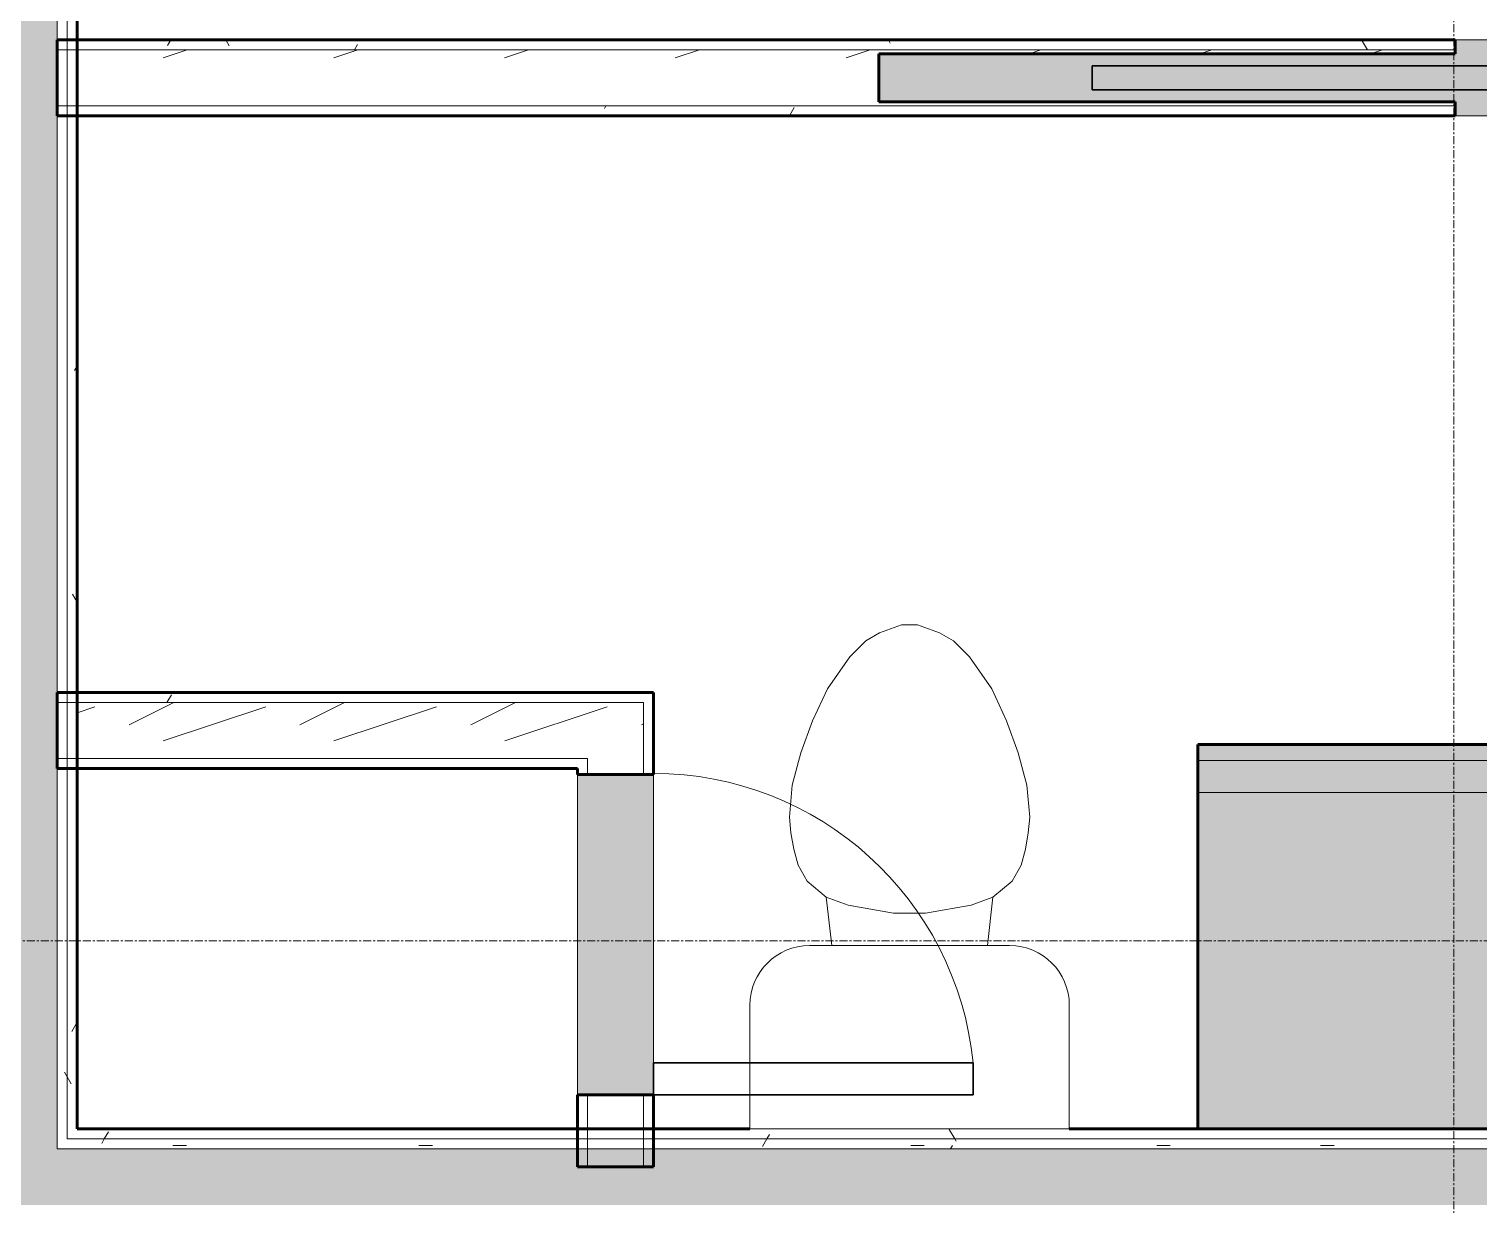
# Model space of a CAD drawing. Header units: inches. Extents: x -4061 to -1937, y 9836 to 11171.
# Drawn here: x -2916.3 to -2825.8, y 10450.7 to 10524.1 of the extents above; entities that cross this region are included whole.
import ezdxf

# ---------------------------------------------------------------- set-up
doc = ezdxf.new("R2010")
doc.units = ezdxf.units.IN
doc.header["$MEASUREMENT"] = 0
doc.linetypes.add('Grid Line 1_2_', pattern=[0.875, 0.5, -0.125, 0.125, -0.125])
for name, color, linetype, lineweight in [('0-1', 7, 'Continuous', 5), ('0-2', 250, 'Continuous', 9), ('A-DOOR-1', 250, 'Continuous', 9), ('A-DOOR-2', 50, 'Continuous', 30), ('A-WALL', 113, 'Continuous', 18), ('A-WALL-1', 8, 'Continuous', 5), ('A-WALL-2', 10, 'Continuous', 60), ('A-WALL-3', 7, 'Continuous', 18), ('A-WALL-PATT-1', 250, 'Continuous', 9), ('A-WALL-PATT-2', 253, 'Continuous', 9), ('A-WALL-PATT-4', 111, 'Continuous', 9), ('I-WALL-2', 2, 'Continuous', 60), ('P-SANR-FIXT-2', 250, 'Continuous', 9), ('Q-CASE-1', 9, 'Continuous', 9), ('Q-CASE-2', 10, 'Continuous', 60), ('Q-CASE-3', 250, 'Continuous', 9), ('S-GRID-1', 1, 'Grid Line 1_2_', 9)]:
    doc.layers.add(name, color=color, linetype=linetype, lineweight=lineweight)
pattern_1 = [(0, (-127.185, -364.175), (20.48, 5.12), [0.845, -14.515, 0.845, -14.515, -81.92]), (0, (-127.185, -364.175), (20.48, 5.12), [-30.72, 0.845, -29.875, 0.845, -14.515, -35.84]), (0, (-127.185, -364.175), (20.48, 5.12), [-76.8, 0.845, -9.395, 0.845, -24.755]), (120, (-119.505, -361.615), (-14.67405, 15.1762003), [0.845, -14.515, 0.845, -14.515, -81.92]), (120, (-119.505, -361.615), (-14.67405, 15.1762003), [-30.72, 0.845, -29.875, 0.845, -14.515, -35.84]), (120, (-119.505, -361.615), (-14.67405, 15.1762003), [-76.8, 0.845, -9.395, 0.845, -24.755]), (240, (-116.945, -351.375), (-5.80595, -20.2962003), [0.845, -14.515, 0.845, -14.515, -81.92]), (240, (-116.945, -351.375), (-5.80595, -20.2962003), [-30.72, 0.845, -29.875, 0.845, -14.515, -35.84]), (240, (-116.945, -351.375), (-5.80595, -20.2962003), [-76.8, 0.845, -9.395, 0.845, -24.755])]
pattern_2 = [(216.87, (-122.92, -353.513), (31.9871619, 21.32545714), [5.331, -47.981]), (206.565, (-116.522, -356.711), (-10.662476, -10.6620098), [11.921, -11.921]), (198.435, (-116.522, -362.043), (-21.3244936, -10.6625869), [6.744, -26.974])]
pattern_3 = [(161.57, (-126.865, -363.855), (-2.560496185, -0.000537386), [0, -18.214, 2.022, 0]), (18.43, (-127.505, -363.855), (-2.560496185, 0.000537386), [0, -18.214, 2.022, 0]), (108.43, (-126.865, -363.855), (1.27922091, -6.400876726), [6.07, -14.166]), (71.57, (-127.505, -363.855), (1.27922091, 6.400876726), [6.07, -14.166])]

# ---------------------------------------------------------------- blocks, each defined once
blk = doc.blocks.new('Pocket_Door_2385 - 34_ x 80_-1722096-ENLARGED RCP - 3RD FLOOR PLAN - WEST')
at = {"layer": 'A-DOOR-2'}
for p, q in [((-39.667, -0.75), (-39.667, 0.75)), ((-39.667, 0.75), (-5.667, 0.75)), ((-5.667, 0.75), (-5.667, -0.75)), ((-5.667, -0.75), (-39.667, -0.75))]:
    blk.add_line(p, q, dxfattribs=at)
blk = doc.blocks.new('Toilet-Domestic-3D - Toilet-Domestic-3D-1352612-ENLARGED RCP - 3RD FLOOR PLAN - WEST')
at = {"layer": 'P-SANR-FIXT-2'}
for p, q in [((-9.976, 19.476), (9.976, 19.476)), ((-9.976, 11.75), (-9.976, 19.476)), ((9.976, 19.476), (9.976, 11.75)), ((6.25, 8.024), (-6.25, 8.024)), ((-4.862, 8.024), (-5.209, 5)), ((4.862, 8.024), (5.209, 5)), ((-3.836, 5.5), (-5.209, 5)), ((-1, 6), (-3.836, 5.5)), ((1, 6), (-1, 6)), ((3.836, 5.5), (1, 6)), ((5.209, 5), (3.836, 5.5)), ((-5.209, 5), (-6.401, 4)), ((6.401, 4), (5.209, 5)), ((-6.401, 4), (-6.968, 3)), ((6.968, 3), (6.401, 4)), ((-6.968, 3), (-7.236, 2)), ((7.236, 2), (6.968, 3)), ((-7.236, 2), (-7.413, 0.996)), ((7.413, 0.996), (7.236, 2)), ((-7.413, 0.996), (-7.5, 0)), ((7.5, 0), (7.413, 0.996)), ((-7.5, 0), (-7.326, -1.992)), ((7.326, -1.992), (7.5, 0)), ((-7.326, -1.992), (-6.788, -4)), ((6.788, -4), (7.326, -1.992)), ((-6.788, -4), (-6.06, -6)), ((6.06, -6), (6.788, -4)), ((-6.06, -6), (-5.127, -8)), ((5.127, -8), (6.06, -6)), ((-5.127, -8), (-3.74, -10)), ((3.74, -10), (5.127, -8)), ((-3.74, -10), (-2.74, -11)), ((2.74, -11), (3.74, -10)), ((-2.74, -11), (-1.874, -11.5)), ((-1.874, -11.5), (-0.5, -12)), ((0.5, -12), (1.874, -11.5)), ((1.874, -11.5), (2.74, -11)), ((-0.5, -12), (0.5, -12))]:
    blk.add_line(p, q, dxfattribs=at)
for centre, start, end in [((-6.25, 11.75), 180, 270), ((6.25, 11.75), 270, 360)]:
    blk.add_arc(centre, 3.726, start, end, dxfattribs=at)
blk = doc.blocks.new('OD_CW_Base Cabinet - OD_CW_Base Cabinet-1913675-ENLARGED RCP - 3RD FLOOR PLAN - WEST')
at = {"layer": 'Q-CASE-1'}
for points in [[(0.738, 3), (59.138, 3), (59.138, 24), (0.738, 24), (0.738, 6.562)], [(59.138, 1), (59.138, 3), (0.738, 3), (0.738, 1), (23.996, 1)], [(23.996, 0), (59.138, 0), (59.138, 1), (0.738, 1), (0.738, 0), (8.667, 0)]]:
    blk.add_hatch(color=256, dxfattribs=at).paths.add_polyline_path(points, flags=0)
at = {"layer": 'Q-CASE-2'}
for p, q in [((59.138, 24), (0.738, 24)), ((0.738, 24), (0.738, 0)), ((59.138, 0), (59.138, 24)), ((0.738, 0), (59.138, 0))]:
    blk.add_line(p, q, dxfattribs=at)
at = {"layer": 'Q-CASE-3'}
for p, q in [((0.738, 24), (0.738, 3)), ((0.738, 24), (59.138, 24)), ((59.138, 3), (59.138, 24)), ((0.738, 3), (0.738, 1)), ((0.738, 3), (59.138, 3)), ((59.138, 1), (59.138, 3)), ((0.738, 1), (0.738, 0)), ((0.738, 1), (59.138, 1)), ((0.738, 1), (59.138, 1)), ((59.138, 0), (59.138, 1)), ((0.738, 0), (59.138, 0))]:
    blk.add_line(p, q, dxfattribs=at)
blk = doc.blocks.new('Single-Flush - CLOSET-1720159-ENLARGED RCP - 3RD FLOOR PLAN - WEST')
at = {"layer": 'A-DOOR-1'}
blk.add_arc((10, 2.375), 20.067, 95.72006, 180, dxfattribs=at)
at = {"layer": 'A-DOOR-2'}
for p, q in [((8, 2.375), (8, 22.342)), ((10, 22.342), (8, 22.342)), ((10, 2.375), (10, 22.342)), ((10, 2.375), (8, 2.375))]:
    blk.add_line(p, q, dxfattribs=at)
blk = doc.blocks.new('CTR - 1st Phase - Unit Layouts_rvt-1-ENLARGED RCP - 3RD FLOOR PLAN - WEST')
at = {"layer": 'A-WALL-1'}
for points in [[(-2793.247, 10518.7), (-2793.247, 10523.45), (-2827.247, 10523.45), (-2827.247, 10522.575), (-2863.247, 10522.575), (-2863.247, 10519.575), (-2827.247, 10519.575), (-2827.247, 10518.7), (-2798.401, 10518.7)], [(-2882.074, 10457.575), (-2877.324, 10457.575), (-2877.324, 10477.575), (-2882.074, 10477.575), (-2882.074, 10462.872)]]:
    blk.add_hatch(color=256, dxfattribs=at).paths.add_polyline_path(points, flags=0)
at = {"layer": 'A-WALL-PATT-1'}
h = blk.add_hatch(dxfattribs=at)
h.set_pattern_fill('FP_1', color=256, style=0, pattern_type=2)
h.set_pattern_definition(pattern_1)
h.paths.add_polyline_path([(-2793.247, 10522.825), (-2784.924, 10522.825), (-2784.924, 10523.45), (-2793.247, 10523.45)], flags=0)
h.paths.add_polyline_path([(-2859.717, 10522.825), (-2827.247, 10522.825), (-2827.247, 10523.45), (-2913.324, 10523.441), (-2913.324, 10522.825), (-2863.247, 10522.825)], flags=0)
h = blk.add_hatch(dxfattribs=at)
h.set_pattern_fill('FP_1', color=256, style=0, pattern_type=2)
h.set_pattern_definition(pattern_1)
h.paths.add_polyline_path([(-2784.924, 10518.7), (-2784.933, 10519.325), (-2793.247, 10519.325), (-2793.247, 10518.7)], flags=0)
h.paths.add_polyline_path([(-2827.247, 10518.7), (-2827.247, 10519.325), (-2913.324, 10519.316), (-2913.324, 10518.7), (-2859.624, 10518.7)], flags=0)
h = blk.add_hatch(dxfattribs=at)
h.set_pattern_fill('FP_1', color=256, style=0, pattern_type=2)
h.set_pattern_definition(pattern_1)
h.paths.add_polyline_path([(-2877.324, 10482.075), (-2877.324, 10482.7), (-2913.324, 10482.679), (-2913.324, 10482.075), (-2877.949, 10482.075)], flags=0)
h = blk.add_hatch(dxfattribs=at)
h.set_pattern_fill('FP_1', color=256, style=0, pattern_type=2)
h.set_pattern_definition(pattern_1)
h.paths.add_polyline_path([(-2882.074, 10477.95), (-2881.449, 10477.95), (-2881.449, 10478.575), (-2913.324, 10478.551), (-2913.324, 10477.95), (-2890.375, 10477.95)], flags=0)
at = {"layer": 'A-WALL-PATT-2'}
h = blk.add_hatch(dxfattribs=at)
h.set_pattern_fill('FP_2', color=256, style=0, pattern_type=2)
h.set_pattern_definition(pattern_2)
h.paths.add_polyline_path([(-2784.299, 10519.325), (-2784.299, 10522.825), (-2793.247, 10522.825), (-2793.247, 10519.325), (-2784.924, 10519.325)], flags=0)
h.paths.add_polyline_path([(-2893.849, 10519.325), (-2827.247, 10519.325), (-2827.247, 10519.575), (-2863.247, 10519.575), (-2863.247, 10522.575), (-2827.247, 10522.575), (-2827.247, 10522.825), (-2913.324, 10522.819), (-2913.324, 10519.325), (-2911.849, 10519.325)], flags=0)
h = blk.add_hatch(dxfattribs=at)
h.set_pattern_fill('FP_2', color=256, style=0, pattern_type=2)
h.set_pattern_definition(pattern_2)
h.paths.add_polyline_path([(-2913.324, 10478.575), (-2877.949, 10478.575), (-2877.949, 10482.075), (-2913.324, 10482.075), (-2913.324, 10481.943)], flags=0)
h = blk.add_hatch(dxfattribs=at)
h.set_pattern_fill('FP_2', color=256, style=0, pattern_type=2)
h.set_pattern_definition(pattern_2)
h.paths.add_polyline_path([(-2877.949, 10455.439), (-2877.949, 10457.575), (-2881.449, 10457.575), (-2881.449, 10455.439), (-2879.606, 10455.439)], flags=0)
h.paths.add_polyline_path([(-2878.127, 10477.575), (-2877.949, 10477.575), (-2877.949, 10478.575), (-2881.449, 10478.575), (-2881.449, 10477.575)], flags=0)
at = {"layer": 'A-WALL-2'}
for p, q in [((-2914.574, 10523.45), (-2827.247, 10523.45)), ((-2914.574, 10518.7), (-2914.574, 10523.45)), ((-2827.247, 10522.575), (-2863.247, 10522.575)), ((-2863.247, 10522.575), (-2863.247, 10519.575)), ((-2827.247, 10523.45), (-2827.247, 10522.575)), ((-2863.247, 10519.575), (-2827.247, 10519.575)), ((-2827.247, 10519.575), (-2827.247, 10518.7)), ((-2827.247, 10518.7), (-2914.574, 10518.7)), ((-2914.574, 10477.95), (-2914.574, 10482.7)), ((-2914.574, 10482.7), (-2877.324, 10482.7)), ((-2877.324, 10482.7), (-2877.324, 10482.075)), ((-2877.324, 10482.075), (-2877.324, 10477.95)), ((-2882.074, 10477.95), (-2914.574, 10477.95)), ((-2882.074, 10477.575), (-2882.074, 10477.95)), ((-2877.324, 10477.575), (-2882.074, 10477.575)), ((-2877.324, 10477.95), (-2877.324, 10477.575)), ((-2882.074, 10453.064), (-2882.074, 10457.575)), ((-2882.074, 10457.575), (-2877.324, 10457.575)), ((-2877.324, 10457.575), (-2877.324, 10453.064)), ((-2877.324, 10453.064), (-2882.074, 10453.064))]:
    blk.add_line(p, q, dxfattribs=at)
at = {"layer": 'A-WALL-3'}
for p, q in [((-2827.247, 10522.825), (-2914.574, 10522.825)), ((-2793.247, 10523.45), (-2827.247, 10523.45)), ((-2827.247, 10519.325), (-2914.574, 10519.325)), ((-2827.247, 10518.7), (-2793.247, 10518.7)), ((-2914.574, 10482.075), (-2877.949, 10482.075)), ((-2877.949, 10478.575), (-2877.949, 10482.075)), ((-2914.574, 10478.575), (-2881.449, 10478.575)), ((-2881.449, 10477.95), (-2881.449, 10478.575)), ((-2877.949, 10477.95), (-2877.949, 10478.575)), ((-2882.074, 10477.575), (-2882.074, 10457.575)), ((-2881.449, 10477.575), (-2881.449, 10477.95)), ((-2877.949, 10477.575), (-2877.949, 10477.95)), ((-2877.324, 10457.575), (-2877.324, 10477.575)), ((-2881.449, 10453.064), (-2881.449, 10457.575)), ((-2877.949, 10453.064), (-2877.949, 10457.575))]:
    blk.add_line(p, q, dxfattribs=at)
at = {"layer": '0-2'}
blk.add_blockref('Pocket_Door_2385 - 34_ x 80_-1722096-ENLARGED RCP - 3RD FLOOR PLAN - WEST', (-2810.247, 10521.075), dxfattribs=at)
for name, p, rotation in [('Toilet-Domestic-3D - Toilet-Domestic-3D-1352612-ENLARGED RCP - 3RD FLOOR PLAN - WEST', (-2861.324, 10474.916), 180), ('OD_CW_Base Cabinet - OD_CW_Base Cabinet-1913675-ENLARGED RCP - 3RD FLOOR PLAN - WEST', (-2784.186, 10479.439), 180), ('Single-Flush - CLOSET-1720159-ENLARGED RCP - 3RD FLOOR PLAN - WEST', (-2879.699, 10467.575), 269.999999999926)]:
    blk.add_blockref(name, p, dxfattribs=dict(at, rotation=rotation))
blk = doc.blocks.new('CTR - 1st Phase - Shell_rvt-1-ENLARGED RCP - 3RD FLOOR PLAN - WEST')
at = {"layer": 'S-GRID-1'}
for p, q in [((-2827.324, 9836.18), (-2827.324, 11138.351)), ((-1936.832, 10467.189), (-4027.878, 10467.189))]:
    blk.add_line(p, q, dxfattribs=at)

msp = doc.modelspace()

# ---------------------------------------------------------------- hatches: boundary and pattern name
at = {"layer": 'A-WALL-PATT-4'}
h = msp.add_hatch(dxfattribs=at)
h.set_pattern_fill('FP_4', color=256, style=0, pattern_type=2)
h.set_pattern_definition(pattern_3)
h.paths.add_polyline_path([(-2914.574, 10454.189), (-2914.574, 10843.414), (-2918.074, 10843.414), (-2918.074, 10454.189)], flags=0)
h = msp.add_hatch(dxfattribs=at)
h.set_pattern_fill('FP_1', color=256, style=0, pattern_type=2)
h.set_pattern_definition(pattern_1)
h.paths.add_polyline_path([(-2913.949, 10454.814), (-2913.949, 10645.427), (-2914.574, 10645.427), (-2914.574, 10454.814)], flags=0)
h.paths.add_polyline_path([(-2914.26, 10648.927), (-2913.949, 10648.927), (-2913.949, 10843.139), (-2914.574, 10843.139), (-2914.574, 10648.927)], flags=0)
h = msp.add_hatch(dxfattribs=at)
h.set_pattern_fill('FP_1', color=256, style=0, pattern_type=2)
h.set_pattern_definition(pattern_1)
h.paths.add_polyline_path([(-2913.324, 10455.439), (-2913.324, 10645.427), (-2913.949, 10645.427), (-2913.949, 10455.439)], flags=0)
h.paths.add_polyline_path([(-2913.949, 10648.927), (-2913.324, 10648.927), (-2913.324, 10719.785), (-2913.949, 10719.785), (-2913.949, 10670.552)], flags=0)
h.paths.add_polyline_path([(-2913.324, 10743.785), (-2913.324, 10843.139), (-2913.949, 10843.139), (-2913.949, 10743.785)], flags=0)
h = msp.add_hatch(dxfattribs=at)
h.set_pattern_fill('FP_1', color=256, style=0, pattern_type=2)
h.set_pattern_definition(pattern_1)
h.paths.add_polyline_path([(-2784.924, 10454.189), (-2783.674, 10454.189), (-2783.674, 10454.814), (-2914.574, 10454.814), (-2914.574, 10454.189), (-2798.401, 10454.189)], flags=0)
h.paths.add_polyline_path([(-2919.324, 10454.189), (-2918.074, 10454.189), (-2918.074, 10454.814), (-3019.549, 10454.814), (-3019.53, 10454.189), (-2921.033, 10454.189)], flags=0)
h = msp.add_hatch(dxfattribs=at)
h.set_pattern_fill('FP_1', color=256, style=0, pattern_type=2)
h.set_pattern_definition(pattern_1)
h.paths.add_polyline_path([(-2784.924, 10454.814), (-2784.299, 10454.814), (-2784.299, 10455.439), (-2913.949, 10455.439), (-2913.948, 10454.814), (-2798.401, 10454.814)], flags=0)
h.paths.add_polyline_path([(-3013.007, 10454.814), (-2918.699, 10454.814), (-2918.699, 10455.439), (-3018.924, 10455.439), (-3018.924, 10454.814)], flags=0)
h = msp.add_hatch(dxfattribs=at)
h.set_pattern_fill('FP_4', color=256, style=0, pattern_type=2)
h.set_pattern_definition(pattern_3)
h.paths.add_polyline_path([(-2921.033, 10450.689), (-2780.174, 10450.689), (-2780.174, 10454.189), (-3020.174, 10454.182), (-3020.174, 10450.689), (-2973.574, 10450.689)], flags=0)

# ---------------------------------------------------------------- linework, layer by layer
at = {"layer": 'A-WALL'}
for p, q in [((-2914.574, 10454.189), (-2914.574, 10843.414)), ((-2913.949, 10454.814), (-2913.949, 10719.785)), ((-2913.949, 10454.814), (-2784.299, 10454.814)), ((-2914.574, 10454.189), (-2783.674, 10454.189))]:
    msp.add_line(p, q, dxfattribs=at)
at = {"layer": 'I-WALL-2'}
for p, q in [((-2913.324, 10649.552), (-2913.324, 10455.439)), ((-2913.324, 10455.439), (-2871.3, 10455.439)), ((-2851.348, 10455.439), (-2843.324, 10455.439))]:
    msp.add_line(p, q, dxfattribs=at)

# ---------------------------------------------------------------- block references
at = {"layer": '0-1'}
for name in ['CTR - 1st Phase - Shell_rvt-1-ENLARGED RCP - 3RD FLOOR PLAN - WEST', 'CTR - 1st Phase - Unit Layouts_rvt-1-ENLARGED RCP - 3RD FLOOR PLAN - WEST']:
    msp.add_blockref(name, (0, 0), dxfattribs=at)

doc.saveas('drawing.dxf')
